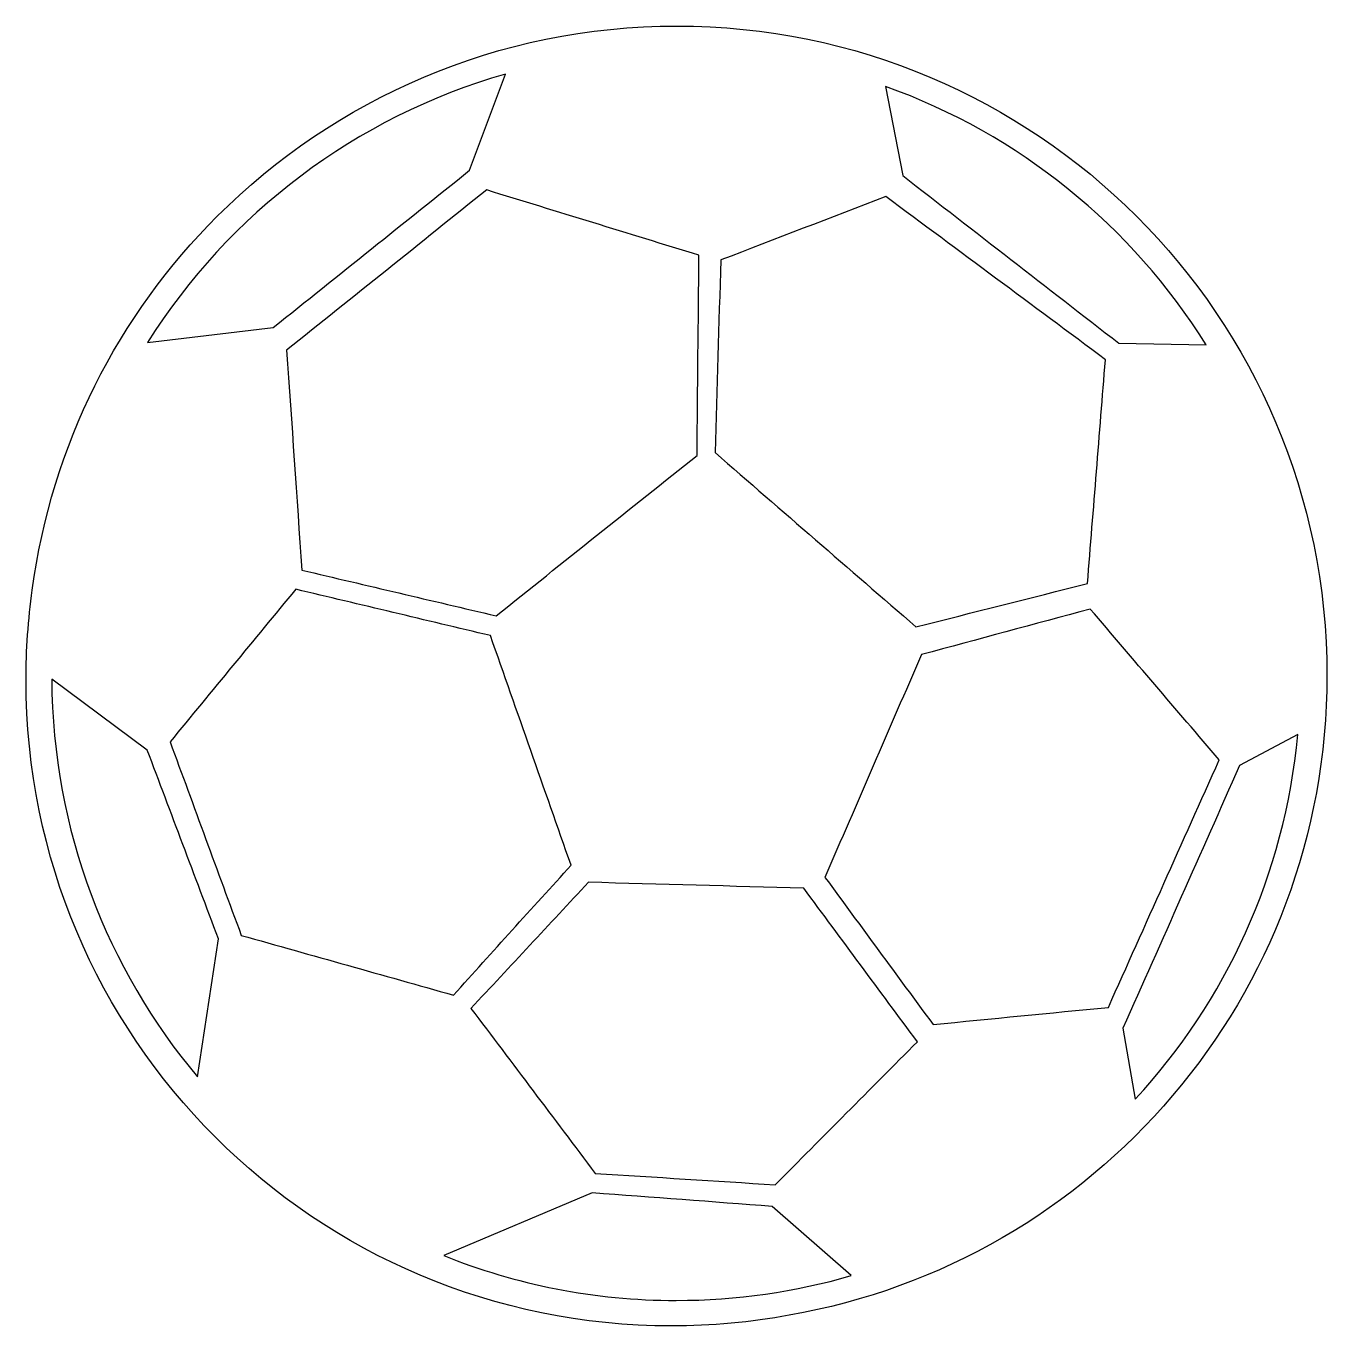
# Model space of a CAD drawing. Header units: centimetres. Extents: x -10.5 to 10.5, y -10.5 to 10.5.
import ezdxf

# ---------------------------------------------------------------- set-up
doc = ezdxf.new("R2010")
doc.units = ezdxf.units.CM
doc.header["$MEASUREMENT"] = 0
doc.layers.add('Layer 1', color=7, linetype='Continuous')

msp = doc.modelspace()

# ---------------------------------------------------------------- linework, layer by layer
at = {"layer": 'Layer 1'}
for points, knots in [([(7.41053, 7.40511), (5.51537, 9.29791), (2.8974, 10.46882), (0.00569, 10.46882), (0.00569, 10.46882), (-2.88589, 10.46882), (-5.504, 9.29791), (-7.39915, 7.40511), (-7.39915, 7.40511), (-8.98898, 5.81723), (-10.07002, 3.72181), (-10.37749, 1.3834), (-10.37749, 1.3834), (-10.44382, 0.90861), (-10.4789, 0.42389), (-10.4789, -0.06919), (-10.4789, -0.06919), (-10.4789, -5.81271), (-5.82459, -10.46888), (-0.08109, -10.46888), (-0.08109, -10.46888), (0.56632, -10.46888), (1.19994, -10.40898), (1.81454, -10.29566), (1.81454, -10.29566), (6.73653, -9.43978), (10.4789, -5.15218), (10.4789, 0.00849), (10.4789, 0.00849), (10.4789, 2.89674), (9.30627, 5.51175), (7.41053, 7.40511)], [0, 0, 0, 0, 0.11111111, 0.11111111, 0.11111111, 0.11111111, 0.22222222, 0.22222222, 0.22222222, 0.22222222, 0.33333333, 0.33333333, 0.33333333, 0.33333333, 0.44444444, 0.44444444, 0.44444444, 0.44444444, 0.55555556, 0.55555556, 0.55555556, 0.55555556, 0.66666667, 0.66666667, 0.66666667, 0.66666667, 0.77777778, 0.77777778, 0.77777778, 0.77777778, 1, 1, 1, 1]), ([(-2.75664, 9.69386), (-2.75664, 9.69386), (-3.33282, 8.14486), (-3.33282, 8.14486), (-3.33282, 8.14486), (-4.38713, 7.30203), (-5.44142, 6.45618), (-6.4957, 5.6138), (-6.4957, 5.6138), (-6.4957, 5.6138), (-8.52206, 5.36985), (-8.52206, 5.36985), (-8.52206, 5.36985), (-7.21461, 7.44471), (-5.16919, 9.00626), (-2.75664, 9.69386)], [0, 0, 0, 0, 0.2, 0.2, 0.2, 0.2, 0.4, 0.4, 0.4, 0.4, 0.6, 0.6, 0.6, 0.6, 1, 1, 1, 1]), ([(3.36688, 9.49433), (5.52292, 8.72783), (7.33735, 7.24519), (8.53104, 5.33476), (8.53104, 5.33476), (8.53104, 5.33476), (7.12515, 5.36032), (7.12515, 5.36032), (7.12515, 5.36032), (5.96625, 6.25967), (4.80433, 7.1598), (3.64559, 8.05886), (3.64559, 8.05886), (3.64559, 8.05886), (3.36688, 9.49428), (3.36688, 9.49428), (3.36688, 9.49428), (3.36688, 9.49428), (3.36688, 9.49433), (3.36688, 9.49433)], [0, 0, 0, 0, 0.16666667, 0.16666667, 0.16666667, 0.16666667, 0.33333333, 0.33333333, 0.33333333, 0.33333333, 0.5, 0.5, 0.5, 0.5, 0.66666667, 0.66666667, 0.66666667, 0.66666667, 1, 1, 1, 1]), ([(0.36208, 6.77616), (0.35258, 5.6992), (0.33986, 4.62526), (0.33052, 3.55155), (0.33052, 3.55155), (-0.74919, 2.693), (-1.82568, 1.83112), (-2.90539, 0.96985), (-2.90539, 0.96985), (-3.95015, 1.2135), (-4.99189, 1.46078), (-6.03668, 1.70473), (-6.03668, 1.70473), (-6.11587, 2.88615), (-6.19813, 4.0678), (-6.28049, 5.24647), (-6.28049, 5.24647), (-5.20715, 6.10774), (-4.13064, 6.96946), (-3.05715, 7.82817), (-3.05715, 7.82817), (-1.91744, 7.4766), (-0.77774, 7.1279), (0.36208, 6.77616)], [0, 0, 0, 0, 0.14285714, 0.14285714, 0.14285714, 0.14285714, 0.28571429, 0.28571429, 0.28571429, 0.28571429, 0.42857143, 0.42857143, 0.42857143, 0.42857143, 0.57142857, 0.57142857, 0.57142857, 0.57142857, 0.71428571, 0.71428571, 0.71428571, 0.71428571, 1, 1, 1, 1]), ([(0.71353, 6.70041), (1.59703, 7.039), (2.48351, 7.38121), (3.37003, 7.72342), (3.37003, 7.72342), (4.55116, 6.84596), (5.73197, 5.97156), (6.90989, 5.09412), (6.90989, 5.09412), (6.8148, 3.89352), (6.71669, 2.69297), (6.62163, 1.48917), (6.62163, 1.48917), (5.70035, 1.25792), (4.77891, 1.02361), (3.85763, 0.79236), (3.85763, 0.79236), (2.77794, 1.72676), (1.69842, 2.66122), (0.62175, 3.59898), (0.62175, 3.59898), (0.65035, 4.63185), (0.68194, 5.66446), (0.71353, 6.70041)], [0, 0, 0, 0, 0.14285714, 0.14285714, 0.14285714, 0.14285714, 0.28571429, 0.28571429, 0.28571429, 0.28571429, 0.42857143, 0.42857143, 0.42857143, 0.42857143, 0.57142857, 0.57142857, 0.57142857, 0.57142857, 0.71428571, 0.71428571, 0.71428571, 0.71428571, 1, 1, 1, 1]), ([(-8.15808, -1.06074), (-7.48366, -0.24032), (-6.80934, 0.57685), (-6.13489, 1.39732), (-6.13489, 1.39732), (-5.09013, 1.14732), (-4.04201, 0.90033), (-2.99712, 0.64971), (-2.99712, 0.64971), (-2.56344, -0.58253), (-2.13281, -1.8147), (-1.69899, -3.04692), (-1.69899, -3.04692), (-2.32912, -3.74434), (-2.96232, -4.44053), (-3.59248, -5.1407), (-3.59248, -5.1407), (-4.73215, -4.81783), (-5.87216, -4.498), (-7.01185, -4.17756), (-7.01185, -4.17756), (-7.39508, -3.13881), (-7.77494, -2.09981), (-8.15808, -1.06074)], [0, 0, 0, 0, 0.14285714, 0.14285714, 0.14285714, 0.14285714, 0.28571429, 0.28571429, 0.28571429, 0.28571429, 0.42857143, 0.42857143, 0.42857143, 0.42857143, 0.57142857, 0.57142857, 0.57142857, 0.57142857, 0.71428571, 0.71428571, 0.71428571, 0.71428571, 1, 1, 1, 1]), ([(4.13324, -5.61287), (3.55055, -4.82388), (2.97116, -4.03246), (2.39165, -3.2431), (2.39165, -3.2431), (2.90801, -2.0457), (3.42704, -0.85188), (3.94642, 0.34589), (3.94642, 0.34589), (4.85516, 0.5897), (5.76054, 0.8332), (6.66613, 1.07744), (6.66613, 1.07744), (7.35944, 0.26633), (8.04961, -0.54141), (8.74311, -1.35252), (8.74311, -1.35252), (8.14788, -2.6793), (7.55264, -4.00978), (6.95738, -5.3372), (6.95738, -5.3372), (6.01705, -5.42912), (5.07339, -5.52098), (4.13324, -5.61287)], [0, 0, 0, 0, 0.14285714, 0.14285714, 0.14285714, 0.14285714, 0.28571429, 0.28571429, 0.28571429, 0.28571429, 0.42857143, 0.42857143, 0.42857143, 0.42857143, 0.57142857, 0.57142857, 0.57142857, 0.57142857, 0.71428571, 0.71428571, 0.71428571, 0.71428571, 1, 1, 1, 1]), ([(-7.71808, -6.45541), (-9.17128, -4.71958), (-10.0516, -2.48944), (-10.0643, -0.05347), (-10.0643, -0.05347), (-10.0643, -0.05347), (-8.5254, -1.19377), (-8.5254, -1.19377), (-8.5254, -1.19377), (-8.14223, -2.2044), (-7.76221, -3.21804), (-7.3792, -4.23166), (-7.3792, -4.23166), (-7.3792, -4.23166), (-7.71808, -6.45541), (-7.71808, -6.45541)], [0, 0, 0, 0, 0.2, 0.2, 0.2, 0.2, 0.4, 0.4, 0.4, 0.4, 0.6, 0.6, 0.6, 0.6, 1, 1, 1, 1]), ([(7.19164, -5.67317), (7.81846, -4.26371), (8.44561, -2.85374), (9.0691, -1.44375), (9.0691, -1.44375), (9.0691, -1.44375), (10.00943, -0.94348), (10.00943, -0.94348), (10.00943, -0.94348), (9.80054, -3.20231), (8.8445, -5.24193), (7.39117, -6.81667), (7.39117, -6.81667), (7.39117, -6.81667), (7.19164, -5.67317), (7.19164, -5.67317)], [0, 0, 0, 0, 0.2, 0.2, 0.2, 0.2, 0.4, 0.4, 0.4, 0.4, 0.6, 0.6, 0.6, 0.6, 1, 1, 1, 1]), ([(1.59083, -8.19457), (0.62497, -8.13427), (-0.34394, -8.07096), (-1.30951, -8.01076), (-1.30951, -8.01076), (-1.97758, -7.12385), (-2.64237, -6.23985), (-3.31061, -5.35321), (-3.31061, -5.35321), (-2.68048, -4.67516), (-2.04728, -3.99738), (-1.41741, -3.32232), (-1.41741, -3.32232), (-0.26142, -3.35436), (0.89399, -3.38582), (2.04972, -3.41757), (2.04972, -3.41757), (2.6607, -4.24103), (3.26863, -5.06786), (3.8799, -5.89164), (3.8799, -5.89164), (3.11684, -6.65829), (2.35355, -7.4282), (1.59083, -8.19457)], [0, 0, 0, 0, 0.14285714, 0.14285714, 0.14285714, 0.14285714, 0.28571429, 0.28571429, 0.28571429, 0.28571429, 0.42857143, 0.42857143, 0.42857143, 0.42857143, 0.57142857, 0.57142857, 0.57142857, 0.57142857, 0.71428571, 0.71428571, 0.71428571, 0.71428571, 1, 1, 1, 1]), ([(-0.00505, -10.05739), (-1.32855, -10.05739), (-2.59521, -9.8004), (-3.75062, -9.33484), (-3.75062, -9.33484), (-3.75062, -9.33484), (-1.35693, -8.32455), (-1.35693, -8.32455), (-1.35693, -8.32455), (-0.39154, -8.39726), (0.57418, -8.46997), (1.54322, -8.5431), (1.54322, -8.5431), (1.54322, -8.5431), (2.81274, -9.65832), (2.81274, -9.65832), (2.81274, -9.65832), (1.92003, -9.91772), (0.97322, -10.05739), (-0.00505, -10.05739)], [0, 0, 0, 0, 0.16666667, 0.16666667, 0.16666667, 0.16666667, 0.33333333, 0.33333333, 0.33333333, 0.33333333, 0.5, 0.5, 0.5, 0.5, 0.66666667, 0.66666667, 0.66666667, 0.66666667, 1, 1, 1, 1])]:
    msp.add_open_spline(points, degree=3, knots=knots, dxfattribs=at)

doc.saveas('drawing.dxf')
